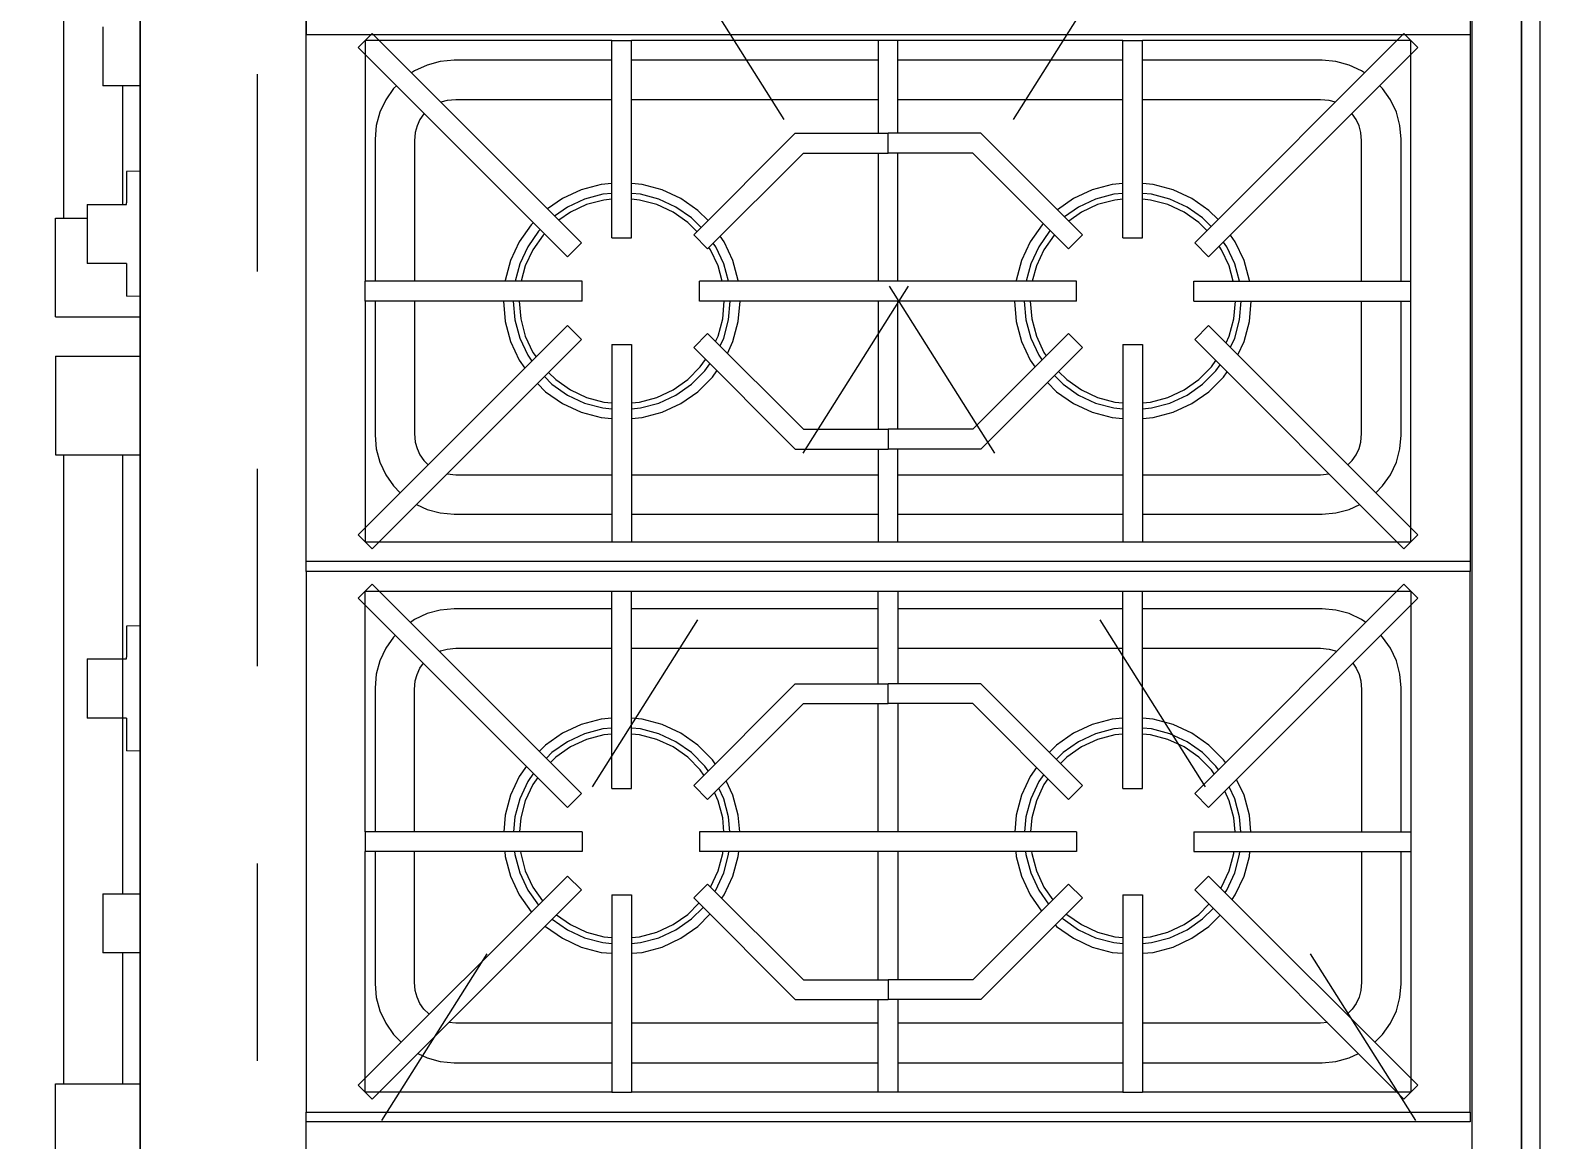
# Model space of a CAD drawing. Header units: metres. Extents: x 8 to 2416, y -346 to 476.
# Drawn here: x 45.786 to 46.552, y 34.894 to 35.456 of the extents above; entities that cross this region are included whole.
import ezdxf

# ---------------------------------------------------------------- set-up
doc = ezdxf.new("R2010")
doc.units = ezdxf.units.M
doc.linetypes.add('0', pattern=[0])
doc.linetypes.add('DASHED', pattern=[0.75, 0.5, -0.25])
doc.layers.get('0').update_dxf_attribs({"color": 250, "linetype": '0', "lineweight": 20})
for name, color, linetype, lineweight in [('A-WALL', 250, 'Continuous', 20), ('baños', 140, 'Continuous', 0), ('MOBILIARIOS', 252, 'Continuous', 0), ('PROYECCION', 9, 'DASHED', 0), ('textos', 7, 'Continuous', 0)]:
    doc.layers.add(name, color=color, linetype=linetype, lineweight=lineweight)
doc.styles.get("Standard").update_dxf_attribs({"font": 'arial.ttf', "height": 0.1875})

# ---------------------------------------------------------------- blocks, each defined once
blk = doc.blocks.new('PL BASE 1N NASAS 09')
at = {"layer": 'A-WALL'}
blk.add_line((-103.83107, -51.13972), (-103.83107, -54.91972), dxfattribs=at)
at = {"layer": 'textos', "insert": (-105.59766, -53.68391, -0.22445), "char_height": 0.195, "width": 3.4048765, "attachment_point": 7}
blk.add_mtext('{\\Fromans|c0; BACK\\PKITCHEN}', dxfattribs=at)
blk = doc.blocks.new('A$C3ed47c56')
at = {"layer": 'MOBILIARIOS'}
for p, q in [((0.043, 0.05092), (0.043, 0.98092)), ((0.043, 0.98092), (0.043, 0.05092)), ((0.127, 0.98092), (0.127, 0.93092)), ((0.718, 0.98092), (0.718, 0.05092)), ((0.743, 0.98092), (0.743, 0.05092)), ((0.743, 0.05092), (0.743, 0.98092)), ((0, 0.96162), (0, 0.91162)), ((0.717, 0.93092), (0.127, 0.93092)), ((0.127, 0.93092), (0.127, 0.92592)), ((0.127, 0.92592), (0.717, 0.92592)), ((0.127, 0.65192), (0.127, 0.92592)), ((0.717, 0.92592), (0.717, 0.93092)), ((0.717, 0.92592), (0.717, 0.65192)), ((0.15346, 0.91238), (0.16053, 0.91945)), ((0.2666, 0.81339), (0.16053, 0.91945)), ((0.5774, 0.81339), (0.68346, 0.91945)), ((0.69053, 0.91238), (0.68346, 0.91945)), ((0, 0.91162), (0.00029, 0.91162)), ((0.00029, 0.91162), (0.00115, 0.91162)), ((0.00115, 0.91162), (0.00254, 0.91162)), ((0.00254, 0.91162), (0.00444, 0.91162)), ((0.004, 0.59292), (0.004, 0.91162)), ((0.00444, 0.91162), (0.00679, 0.91162)), ((0.00679, 0.91162), (0.0095, 0.91162)), ((0.0095, 0.91162), (0.0125, 0.91162)), ((0.0125, 0.91162), (0.0157, 0.91162)), ((0.0157, 0.91162), (0.019, 0.91162)), ((0.019, 0.91162), (0.043, 0.91162)), ((0.034, 0.84527), (0.034, 0.91162)), ((0.25953, 0.80632), (0.15346, 0.91238)), ((0.157, 0.91592), (0.157, 0.79392)), ((0.282, 0.91592), (0.157, 0.91592)), ((0.282, 0.91592), (0.292, 0.91592)), ((0.282, 0.81592), (0.282, 0.91592)), ((0.292, 0.81592), (0.292, 0.91592)), ((0.541, 0.91592), (0.292, 0.91592)), ((0.417, 0.91592), (0.417, 0.86892)), ((0.427, 0.86892), (0.427, 0.91592)), ((0.541, 0.91592), (0.551, 0.91592)), ((0.541, 0.81592), (0.541, 0.91592)), ((0.551, 0.81592), (0.551, 0.91592)), ((0.687, 0.91592), (0.551, 0.91592)), ((0.58447, 0.80632), (0.69053, 0.91238)), ((0.687, 0.79392), (0.687, 0.91592)), ((0.18366, 0.89633), (0.18832, 0.89851)), ((0.18832, 0.89851), (0.19505, 0.90031)), ((0.19505, 0.90031), (0.202, 0.90092)), ((0.202, 0.90092), (0.282, 0.90092)), ((0.292, 0.90092), (0.417, 0.90092)), ((0.427, 0.90092), (0.541, 0.90092)), ((0.551, 0.90092), (0.642, 0.90092)), ((0.642, 0.90092), (0.64895, 0.90031)), ((0.64895, 0.90031), (0.65568, 0.89851)), ((0.65568, 0.89851), (0.66034, 0.89633)), ((0.17136, 0.88663), (0.17529, 0.89056)), ((0.66871, 0.89056), (0.67264, 0.88663)), ((0.16441, 0.8746), (0.16736, 0.88092)), ((0.16736, 0.88092), (0.17136, 0.88663)), ((0.20287, 0.88092), (0.19938, 0.88061)), ((0.282, 0.88092), (0.20287, 0.88092)), ((0.417, 0.88092), (0.292, 0.88092)), ((0.541, 0.88092), (0.427, 0.88092)), ((0.64113, 0.88092), (0.551, 0.88092)), ((0.64462, 0.88061), (0.64113, 0.88092)), ((0.67264, 0.88663), (0.67664, 0.88092)), ((0.67664, 0.88092), (0.67959, 0.8746)), ((0.16261, 0.86786), (0.16441, 0.8746)), ((0.18674, 0.87373), (0.18474, 0.87088)), ((0.18919, 0.87618), (0.18674, 0.87373)), ((0.18947, 0.87638), (0.18919, 0.87618)), ((0.65481, 0.87618), (0.65453, 0.87638)), ((0.65726, 0.87373), (0.65481, 0.87618)), ((0.65925, 0.87088), (0.65726, 0.87373)), ((0.67959, 0.8746), (0.68139, 0.86786)), ((0.162, 0.86092), (0.16261, 0.86786)), ((0.18328, 0.86773), (0.18238, 0.86438)), ((0.18474, 0.87088), (0.18328, 0.86773)), ((0.32346, 0.81745), (0.37493, 0.86892)), ((0.37493, 0.86892), (0.422, 0.86892)), ((0.422, 0.85892), (0.422, 0.86892)), ((0.46907, 0.86892), (0.422, 0.86892)), ((0.52053, 0.81745), (0.46907, 0.86892)), ((0.66072, 0.86773), (0.65925, 0.87088)), ((0.66162, 0.86438), (0.66072, 0.86773)), ((0.68139, 0.86786), (0.682, 0.86092)), ((0.162, 0.79392), (0.162, 0.86092)), ((0.18238, 0.86438), (0.182, 0.86005)), ((0.182, 0.86005), (0.182, 0.79392)), ((0.33053, 0.81038), (0.37907, 0.85892)), ((0.37907, 0.85892), (0.422, 0.85892)), ((0.417, 0.85892), (0.417, 0.79392)), ((0.46493, 0.85892), (0.422, 0.85892)), ((0.427, 0.79392), (0.427, 0.85892)), ((0.51346, 0.81038), (0.46493, 0.85892)), ((0.662, 0.86005), (0.66162, 0.86438)), ((0.662, 0.79392), (0.662, 0.86005)), ((0.682, 0.86092), (0.682, 0.79392)), ((0.024, 0.84087), (0.024, 0.84527)), ((0.043, 0.84527), (0.024, 0.84527)), ((0.257, 0.83788), (0.26648, 0.8423)), ((0.26648, 0.8423), (0.27658, 0.84501)), ((0.27658, 0.84501), (0.282, 0.84548)), ((0.292, 0.84548), (0.29742, 0.84501)), ((0.29742, 0.84501), (0.30752, 0.8423)), ((0.30752, 0.8423), (0.317, 0.83788)), ((0.516, 0.83788), (0.52548, 0.8423)), ((0.52548, 0.8423), (0.53558, 0.84501)), ((0.53558, 0.84501), (0.541, 0.84548)), ((0.551, 0.84548), (0.55642, 0.84501)), ((0.55642, 0.84501), (0.56652, 0.8423)), ((0.56652, 0.8423), (0.576, 0.83788)), ((0.024, 0.83565), (0.024, 0.84087)), ((0.024, 0.83027), (0.024, 0.83565)), ((0.24843, 0.83188), (0.257, 0.83788)), ((0.2595, 0.83355), (0.26819, 0.8376)), ((0.261, 0.83095), (0.26921, 0.83478)), ((0.26819, 0.8376), (0.27745, 0.84008)), ((0.26921, 0.83478), (0.27797, 0.83713)), ((0.27745, 0.84008), (0.282, 0.84048)), ((0.27797, 0.83713), (0.282, 0.83748)), ((0.292, 0.84048), (0.29655, 0.84008)), ((0.292, 0.83748), (0.29603, 0.83713)), ((0.29603, 0.83713), (0.30478, 0.83478)), ((0.29655, 0.84008), (0.30581, 0.8376)), ((0.30478, 0.83478), (0.313, 0.83095)), ((0.30581, 0.8376), (0.3145, 0.83355)), ((0.317, 0.83788), (0.32557, 0.83188)), ((0.50743, 0.83188), (0.516, 0.83788)), ((0.5185, 0.83355), (0.52719, 0.8376)), ((0.52, 0.83095), (0.52821, 0.83478)), ((0.52719, 0.8376), (0.53645, 0.84008)), ((0.52821, 0.83478), (0.53697, 0.83713)), ((0.53645, 0.84008), (0.541, 0.84048)), ((0.53697, 0.83713), (0.541, 0.83748)), ((0.551, 0.84048), (0.55555, 0.84008)), ((0.551, 0.83748), (0.55503, 0.83713)), ((0.55503, 0.83713), (0.56378, 0.83478)), ((0.55555, 0.84008), (0.56481, 0.8376)), ((0.56378, 0.83478), (0.572, 0.83095)), ((0.56481, 0.8376), (0.5735, 0.83355)), ((0.576, 0.83788), (0.58457, 0.83188)), ((0.024, 0.82488), (0.024, 0.83027)), ((0.24827, 0.83172), (0.24843, 0.83188)), ((0.25182, 0.82817), (0.2595, 0.83355)), ((0.25396, 0.82603), (0.261, 0.83095)), ((0.313, 0.83095), (0.32042, 0.82575)), ((0.3145, 0.83355), (0.32235, 0.82805)), ((0.32235, 0.82805), (0.32821, 0.8222)), ((0.32557, 0.83188), (0.33173, 0.82572)), ((0.50677, 0.83122), (0.50743, 0.83188)), ((0.51029, 0.8277), (0.51065, 0.82805)), ((0.51065, 0.82805), (0.5185, 0.83355)), ((0.51257, 0.82575), (0.52, 0.83095)), ((0.572, 0.83095), (0.57942, 0.82575)), ((0.5735, 0.83355), (0.58135, 0.82805)), ((0.58135, 0.82805), (0.58671, 0.8227)), ((0.58457, 0.83188), (0.59023, 0.82622)), ((0.024, 0.81966), (0.024, 0.82488)), ((0.024, 0.81527), (0.024, 0.81966)), ((0.23504, 0.81592), (0.24104, 0.82449)), ((0.23937, 0.81342), (0.24475, 0.8211)), ((0.24104, 0.82449), (0.2412, 0.82465)), ((0.24197, 0.81192), (0.24689, 0.81895)), ((0.32042, 0.82575), (0.32609, 0.82008)), ((0.49404, 0.81592), (0.49976, 0.82409)), ((0.49837, 0.81342), (0.50333, 0.82051)), ((0.51241, 0.82558), (0.51257, 0.82575)), ((0.57942, 0.82575), (0.58459, 0.82058)), ((0.024, 0.81527), (0.043, 0.81527)), ((0.034, 0.72627), (0.034, 0.81527)), ((0.23062, 0.80644), (0.23504, 0.81592)), ((0.23532, 0.80473), (0.23937, 0.81342)), ((0.23814, 0.8037), (0.24197, 0.81192)), ((0.25953, 0.80632), (0.2666, 0.81339)), ((0.282, 0.81592), (0.292, 0.81592)), ((0.33053, 0.81038), (0.32346, 0.81745)), ((0.33204, 0.81189), (0.33586, 0.8037)), ((0.33419, 0.81404), (0.33463, 0.81342)), ((0.33463, 0.81342), (0.33868, 0.80473)), ((0.33777, 0.81762), (0.33896, 0.81592)), ((0.33896, 0.81592), (0.34338, 0.80644)), ((0.48962, 0.80644), (0.49404, 0.81592)), ((0.49432, 0.80473), (0.49837, 0.81342)), ((0.49714, 0.8037), (0.50097, 0.81192)), ((0.50097, 0.81192), (0.50548, 0.81837)), ((0.51346, 0.81038), (0.52053, 0.81745)), ((0.541, 0.81592), (0.551, 0.81592)), ((0.58447, 0.80632), (0.5774, 0.81339)), ((0.59064, 0.81248), (0.59103, 0.81192)), ((0.59103, 0.81192), (0.59486, 0.8037)), ((0.59278, 0.81463), (0.59363, 0.81342)), ((0.59363, 0.81342), (0.59768, 0.80473)), ((0.59636, 0.81821), (0.59796, 0.81592)), ((0.59796, 0.81592), (0.60238, 0.80644)), ((0.22791, 0.79634), (0.23062, 0.80644)), ((0.23283, 0.79547), (0.23532, 0.80473)), ((0.23579, 0.79495), (0.23814, 0.8037)), ((0.33586, 0.8037), (0.33821, 0.79495)), ((0.33868, 0.80473), (0.34116, 0.79547)), ((0.34338, 0.80644), (0.34609, 0.79634)), ((0.48691, 0.79634), (0.48962, 0.80644)), ((0.49183, 0.79547), (0.49432, 0.80473)), ((0.49479, 0.79495), (0.49714, 0.8037)), ((0.59486, 0.8037), (0.59721, 0.79495)), ((0.59768, 0.80473), (0.60016, 0.79547)), ((0.60238, 0.80644), (0.60509, 0.79634)), ((0.2277, 0.79392), (0.22791, 0.79634)), ((0.34609, 0.79634), (0.3463, 0.79392)), ((0.4867, 0.79392), (0.48691, 0.79634)), ((0.60509, 0.79634), (0.6053, 0.79392)), ((0.157, 0.78392), (0.157, 0.79392)), ((0.267, 0.79392), (0.157, 0.79392)), ((0.2327, 0.79392), (0.23283, 0.79547)), ((0.2357, 0.79392), (0.23579, 0.79495)), ((0.267, 0.78392), (0.267, 0.79392)), ((0.3265, 0.78392), (0.3265, 0.79392)), ((0.417, 0.79392), (0.3265, 0.79392)), ((0.33821, 0.79495), (0.3383, 0.79392)), ((0.34116, 0.79547), (0.3413, 0.79392)), ((0.427, 0.79392), (0.417, 0.79392)), ((0.5175, 0.79392), (0.427, 0.79392)), ((0.4917, 0.79392), (0.49183, 0.79547)), ((0.4947, 0.79392), (0.49479, 0.79495)), ((0.5175, 0.78392), (0.5175, 0.79392)), ((0.577, 0.78392), (0.577, 0.79392)), ((0.577, 0.79392), (0.687, 0.79392)), ((0.59721, 0.79495), (0.5973, 0.79392)), ((0.60016, 0.79547), (0.6003, 0.79392)), ((0.687, 0.78392), (0.687, 0.79392)), ((0.267, 0.78392), (0.157, 0.78392)), ((0.157, 0.78392), (0.157, 0.66192)), ((0.162, 0.71092), (0.162, 0.78392)), ((0.182, 0.78392), (0.182, 0.71179)), ((0.22791, 0.7755), (0.22717, 0.78392)), ((0.23283, 0.77637), (0.23217, 0.78392)), ((0.23579, 0.77689), (0.23517, 0.78392)), ((0.417, 0.78392), (0.3265, 0.78392)), ((0.33882, 0.78392), (0.33821, 0.77689)), ((0.34182, 0.78392), (0.34116, 0.77637)), ((0.34682, 0.78392), (0.34609, 0.7755)), ((0.427, 0.78392), (0.417, 0.78392)), ((0.417, 0.78392), (0.417, 0.71892)), ((0.5175, 0.78392), (0.427, 0.78392)), ((0.427, 0.71892), (0.427, 0.78392)), ((0.48691, 0.7755), (0.48617, 0.78392)), ((0.49183, 0.77637), (0.49117, 0.78392)), ((0.49479, 0.77689), (0.49417, 0.78392)), ((0.577, 0.78392), (0.687, 0.78392)), ((0.59782, 0.78392), (0.59721, 0.77689)), ((0.60082, 0.78392), (0.60016, 0.77637)), ((0.60582, 0.78392), (0.60509, 0.7755)), ((0.662, 0.71179), (0.662, 0.78392)), ((0.682, 0.78392), (0.682, 0.71092)), ((0.687, 0.66192), (0.687, 0.78392)), ((0.23062, 0.7654), (0.22791, 0.7755)), ((0.23532, 0.76711), (0.23283, 0.77637)), ((0.23814, 0.76813), (0.23579, 0.77689)), ((0.33821, 0.77689), (0.33586, 0.76813)), ((0.34116, 0.77637), (0.33868, 0.76711)), ((0.34609, 0.7755), (0.34338, 0.7654)), ((0.48962, 0.7654), (0.48691, 0.7755)), ((0.49432, 0.76711), (0.49183, 0.77637)), ((0.49714, 0.76813), (0.49479, 0.77689)), ((0.59721, 0.77689), (0.59486, 0.76813)), ((0.60016, 0.77637), (0.59768, 0.76711)), ((0.60509, 0.7755), (0.60238, 0.7654)), ((0.25953, 0.77152), (0.15346, 0.66545)), ((0.23504, 0.75592), (0.23062, 0.7654)), ((0.23937, 0.75842), (0.23532, 0.76711)), ((0.24197, 0.75992), (0.23814, 0.76813)), ((0.25953, 0.77152), (0.2666, 0.76445)), ((0.33053, 0.76745), (0.32346, 0.76038)), ((0.33053, 0.76745), (0.37907, 0.71892)), ((0.33586, 0.76813), (0.33395, 0.76404)), ((0.33868, 0.76711), (0.3362, 0.76179)), ((0.34338, 0.7654), (0.33995, 0.75804)), ((0.51346, 0.76745), (0.46493, 0.71892)), ((0.49404, 0.75592), (0.48962, 0.7654)), ((0.49837, 0.75842), (0.49432, 0.76711)), ((0.50097, 0.75992), (0.49714, 0.76813)), ((0.51346, 0.76745), (0.52053, 0.76038)), ((0.58447, 0.77152), (0.5774, 0.76445)), ((0.58447, 0.77152), (0.69053, 0.66545)), ((0.59486, 0.76813), (0.59263, 0.76335)), ((0.59768, 0.76711), (0.59488, 0.76111)), ((0.60238, 0.7654), (0.59863, 0.75736)), ((0.2666, 0.76445), (0.16053, 0.65838)), ((0.24228, 0.75427), (0.23937, 0.75842)), ((0.24442, 0.75641), (0.24197, 0.75992)), ((0.282, 0.76192), (0.292, 0.76192)), ((0.282, 0.76192), (0.282, 0.66192)), ((0.292, 0.76192), (0.292, 0.66192)), ((0.32346, 0.76038), (0.37493, 0.70892)), ((0.52053, 0.76038), (0.46907, 0.70892)), ((0.50086, 0.75485), (0.49837, 0.75842)), ((0.50301, 0.757), (0.50097, 0.75992)), ((0.541, 0.76192), (0.551, 0.76192)), ((0.541, 0.76192), (0.541, 0.66192)), ((0.551, 0.76192), (0.551, 0.66192)), ((0.5774, 0.76445), (0.68346, 0.65838)), ((0.2387, 0.75069), (0.23504, 0.75592)), ((0.32683, 0.75249), (0.32042, 0.74608)), ((0.32913, 0.75057), (0.32235, 0.74379)), ((0.32869, 0.75515), (0.32683, 0.75249)), ((0.33084, 0.75301), (0.32913, 0.75057)), ((0.49729, 0.75128), (0.49404, 0.75592)), ((0.58583, 0.75249), (0.57942, 0.74608)), ((0.58813, 0.75057), (0.58135, 0.74379)), ((0.58728, 0.75456), (0.58583, 0.75249)), ((0.58943, 0.75242), (0.58813, 0.75057)), ((0.034, 0.59292), (0.034, 0.74692)), ((0.043, 0.74304), (0.036, 0.74284)), ((0.036, 0.74236), (0.036, 0.74284)), ((0.036, 0.74093), (0.036, 0.74236)), ((0.24843, 0.73996), (0.24527, 0.74312)), ((0.25165, 0.74379), (0.24879, 0.74664)), ((0.25357, 0.74608), (0.25091, 0.74875)), ((0.2595, 0.73829), (0.25165, 0.74379)), ((0.261, 0.74089), (0.25357, 0.74608)), ((0.32042, 0.74608), (0.313, 0.74089)), ((0.32235, 0.74379), (0.3145, 0.73829)), ((0.33296, 0.74735), (0.32557, 0.73996)), ((0.33442, 0.74943), (0.33296, 0.74735)), ((0.50743, 0.73996), (0.50377, 0.74362)), ((0.51065, 0.74379), (0.50729, 0.74714)), ((0.51257, 0.74608), (0.50941, 0.74925)), ((0.5185, 0.73829), (0.51065, 0.74379)), ((0.52, 0.74089), (0.51257, 0.74608)), ((0.57942, 0.74608), (0.572, 0.74089)), ((0.58135, 0.74379), (0.5735, 0.73829)), ((0.59196, 0.74735), (0.58457, 0.73996)), ((0.59301, 0.74884), (0.59196, 0.74735)), ((0.036, 0.73861), (0.036, 0.74093)), ((0.036, 0.73545), (0.036, 0.73861)), ((0.036, 0.73156), (0.036, 0.73545)), ((0.257, 0.73396), (0.24843, 0.73996)), ((0.26819, 0.73424), (0.2595, 0.73829)), ((0.26921, 0.73705), (0.261, 0.74089)), ((0.27797, 0.73471), (0.26921, 0.73705)), ((0.282, 0.73436), (0.27797, 0.73471)), ((0.29603, 0.73471), (0.292, 0.73436)), ((0.30478, 0.73705), (0.29603, 0.73471)), ((0.313, 0.74089), (0.30478, 0.73705)), ((0.3145, 0.73829), (0.30581, 0.73424)), ((0.32557, 0.73996), (0.317, 0.73396)), ((0.516, 0.73396), (0.50743, 0.73996)), ((0.52719, 0.73424), (0.5185, 0.73829)), ((0.52821, 0.73705), (0.52, 0.74089)), ((0.53697, 0.73471), (0.52821, 0.73705)), ((0.541, 0.73436), (0.53697, 0.73471)), ((0.55503, 0.73471), (0.551, 0.73436)), ((0.56378, 0.73705), (0.55503, 0.73471)), ((0.572, 0.74089), (0.56378, 0.73705)), ((0.5735, 0.73829), (0.56481, 0.73424)), ((0.58457, 0.73996), (0.576, 0.73396)), ((0.036, 0.72705), (0.036, 0.73156)), ((0.036, 0.72627), (0.036, 0.72705)), ((0.26648, 0.72954), (0.257, 0.73396)), ((0.27658, 0.72683), (0.26648, 0.72954)), ((0.27745, 0.73175), (0.26819, 0.73424)), ((0.282, 0.73136), (0.27745, 0.73175)), ((0.29655, 0.73175), (0.292, 0.73136)), ((0.30581, 0.73424), (0.29655, 0.73175)), ((0.30752, 0.72954), (0.29742, 0.72683)), ((0.317, 0.73396), (0.30752, 0.72954)), ((0.52548, 0.72954), (0.516, 0.73396)), ((0.53558, 0.72683), (0.52548, 0.72954)), ((0.53645, 0.73175), (0.52719, 0.73424)), ((0.541, 0.73136), (0.53645, 0.73175)), ((0.55555, 0.73175), (0.551, 0.73136)), ((0.56481, 0.73424), (0.55555, 0.73175)), ((0.56652, 0.72954), (0.55642, 0.72683)), ((0.576, 0.73396), (0.56652, 0.72954)), ((0.016, 0.72187), (0.016, 0.72627)), ((0.036, 0.72627), (0.016, 0.72627)), ((0.016, 0.71665), (0.016, 0.72187)), ((0.282, 0.72636), (0.27658, 0.72683)), ((0.29742, 0.72683), (0.292, 0.72636)), ((0.541, 0.72636), (0.53558, 0.72683)), ((0.55642, 0.72683), (0.551, 0.72636)), ((0.016, 0.71127), (0.016, 0.71665)), ((0.182, 0.71179), (0.18238, 0.70746)), ((0.37907, 0.71892), (0.422, 0.71892)), ((0.46493, 0.71892), (0.422, 0.71892)), ((0.422, 0.71892), (0.422, 0.70892)), ((0.66162, 0.70746), (0.662, 0.71179)), ((0.016, 0.70588), (0.016, 0.71127)), ((0.016, 0.70066), (0.016, 0.70588)), ((0.16261, 0.70397), (0.162, 0.71092)), ((0.16441, 0.69724), (0.16261, 0.70397)), ((0.18238, 0.70746), (0.18328, 0.7041)), ((0.18328, 0.7041), (0.18474, 0.70096)), ((0.37493, 0.70892), (0.422, 0.70892)), ((0.417, 0.70892), (0.417, 0.66192)), ((0.46907, 0.70892), (0.422, 0.70892)), ((0.427, 0.66192), (0.427, 0.70892)), ((0.65925, 0.70096), (0.66072, 0.7041)), ((0.66072, 0.7041), (0.66162, 0.70746)), ((0.68139, 0.70397), (0.67959, 0.69724)), ((0.682, 0.71092), (0.68139, 0.70397)), ((0.016, 0.69627), (0.016, 0.70066)), ((0.016, 0.69627), (0.036, 0.69627)), ((0.036, 0.69627), (0.036, 0.69548)), ((0.16736, 0.69092), (0.16441, 0.69724)), ((0.18474, 0.70096), (0.18648, 0.69847)), ((0.65752, 0.69847), (0.65925, 0.70096)), ((0.67959, 0.69724), (0.67664, 0.69092)), ((0.036, 0.69097), (0.036, 0.69548)), ((0.036, 0.68708), (0.036, 0.69097)), ((0.17136, 0.68521), (0.16736, 0.69092)), ((0.19461, 0.69246), (0.19519, 0.6922)), ((0.19519, 0.6922), (0.19854, 0.6913)), ((0.19854, 0.6913), (0.20287, 0.69092)), ((0.20287, 0.69092), (0.282, 0.69092)), ((0.292, 0.69092), (0.417, 0.69092)), ((0.427, 0.69092), (0.541, 0.69092)), ((0.551, 0.69092), (0.64113, 0.69092)), ((0.64113, 0.69092), (0.64546, 0.6913)), ((0.64546, 0.6913), (0.64881, 0.6922)), ((0.64881, 0.6922), (0.64938, 0.69246)), ((0.67664, 0.69092), (0.67264, 0.68521)), ((0.036, 0.68392), (0.036, 0.68708)), ((0.036, 0.6816), (0.036, 0.68392)), ((0.036, 0.68017), (0.036, 0.6816)), ((0.17229, 0.68428), (0.17136, 0.68521)), ((0.67264, 0.68521), (0.67171, 0.68428)), ((0.036, 0.67969), (0.036, 0.68017)), ((0.043, 0.67949), (0.036, 0.67969)), ((0.182, 0.67628), (0.1799, 0.67775)), ((0.18832, 0.67333), (0.182, 0.67628)), ((0.19505, 0.67153), (0.18832, 0.67333)), ((0.65568, 0.67333), (0.64895, 0.67153)), ((0.662, 0.67628), (0.65568, 0.67333)), ((0.6641, 0.67775), (0.662, 0.67628)), ((0.202, 0.67092), (0.19505, 0.67153)), ((0.282, 0.67092), (0.202, 0.67092)), ((0.417, 0.67092), (0.292, 0.67092)), ((0.541, 0.67092), (0.427, 0.67092)), ((0.642, 0.67092), (0.551, 0.67092)), ((0.64895, 0.67153), (0.642, 0.67092)), ((0.15346, 0.66545), (0.16053, 0.65838)), ((0.157, 0.66192), (0.282, 0.66192)), ((0.282, 0.66192), (0.292, 0.66192)), ((0.292, 0.66192), (0.541, 0.66192)), ((0.541, 0.66192), (0.551, 0.66192)), ((0.551, 0.66192), (0.687, 0.66192)), ((0.69053, 0.66545), (0.68346, 0.65838)), ((0.717, 0.65192), (0.127, 0.65192)), ((0.127, 0.65192), (0.127, 0.64692)), ((0.717, 0.64692), (0.717, 0.65192)), ((0.717, 0.64692), (0.127, 0.64692)), ((0.127, 0.64692), (0.127, 0.37292)), ((0.717, 0.37292), (0.717, 0.64692)), ((0.15346, 0.63338), (0.16053, 0.64045)), ((0.157, 0.51492), (0.157, 0.63692)), ((0.157, 0.63692), (0.282, 0.63692)), ((0.2666, 0.53439), (0.16053, 0.64045)), ((0.282, 0.63692), (0.292, 0.63692)), ((0.282, 0.53692), (0.282, 0.63692)), ((0.292, 0.53692), (0.292, 0.63692)), ((0.292, 0.63692), (0.541, 0.63692)), ((0.417, 0.58992), (0.417, 0.63692)), ((0.427, 0.63692), (0.427, 0.58992)), ((0.541, 0.63692), (0.551, 0.63692)), ((0.541, 0.53692), (0.541, 0.63692)), ((0.551, 0.53692), (0.551, 0.63692)), ((0.551, 0.63692), (0.687, 0.63692)), ((0.5774, 0.53439), (0.68346, 0.64045)), ((0.69053, 0.63338), (0.68346, 0.64045)), ((0.687, 0.63692), (0.687, 0.51492)), ((0.25953, 0.52732), (0.15346, 0.63338)), ((0.58447, 0.52732), (0.69053, 0.63338)), ((0.18297, 0.61801), (0.18832, 0.62051)), ((0.18832, 0.62051), (0.19505, 0.62231)), ((0.19505, 0.62231), (0.202, 0.62292)), ((0.202, 0.62292), (0.282, 0.62292)), ((0.292, 0.62292), (0.417, 0.62292)), ((0.427, 0.62292), (0.541, 0.62292)), ((0.551, 0.62292), (0.642, 0.62292)), ((0.642, 0.62292), (0.64895, 0.62231)), ((0.64895, 0.62231), (0.65568, 0.62051)), ((0.65568, 0.62051), (0.66102, 0.61801)), ((0.16736, 0.60292), (0.17136, 0.60863)), ((0.17136, 0.60863), (0.17479, 0.61206)), ((0.66921, 0.61206), (0.67264, 0.60863)), ((0.67264, 0.60863), (0.67664, 0.60292)), ((0.16441, 0.5966), (0.16736, 0.60292)), ((0.18674, 0.59573), (0.18893, 0.59792)), ((0.19847, 0.60252), (0.19854, 0.60254)), ((0.19854, 0.60254), (0.20287, 0.60292)), ((0.20287, 0.60292), (0.282, 0.60292)), ((0.292, 0.60292), (0.417, 0.60292)), ((0.427, 0.60292), (0.541, 0.60292)), ((0.551, 0.60292), (0.64113, 0.60292)), ((0.64113, 0.60292), (0.64546, 0.60254)), ((0.64546, 0.60254), (0.64553, 0.60252)), ((0.65507, 0.59792), (0.65726, 0.59573)), ((0.67664, 0.60292), (0.67959, 0.5966)), ((0, 0.59292), (0.00029, 0.59292)), ((0, 0.54292), (0, 0.59292)), ((0.00029, 0.59292), (0.00115, 0.59292)), ((0.00115, 0.59292), (0.00254, 0.59292)), ((0.00254, 0.59292), (0.00444, 0.59292)), ((0.00444, 0.59292), (0.00679, 0.59292)), ((0.00679, 0.59292), (0.0095, 0.59292)), ((0.0095, 0.59292), (0.0125, 0.59292)), ((0.0125, 0.59292), (0.0157, 0.59292)), ((0.0157, 0.59292), (0.019, 0.59292)), ((0.019, 0.59292), (0.043, 0.59292)), ((0.162, 0.58292), (0.16261, 0.58986)), ((0.16261, 0.58986), (0.16441, 0.5966)), ((0.18238, 0.58638), (0.18328, 0.58973)), ((0.18328, 0.58973), (0.18474, 0.59288)), ((0.18474, 0.59288), (0.18674, 0.59573)), ((0.32346, 0.53845), (0.37493, 0.58992)), ((0.37493, 0.58992), (0.422, 0.58992)), ((0.422, 0.57992), (0.422, 0.58992)), ((0.46907, 0.58992), (0.422, 0.58992)), ((0.52053, 0.53845), (0.46907, 0.58992)), ((0.65726, 0.59573), (0.65925, 0.59288)), ((0.65925, 0.59288), (0.66072, 0.58973)), ((0.66072, 0.58973), (0.66162, 0.58638)), ((0.67959, 0.5966), (0.68139, 0.58986)), ((0.68139, 0.58986), (0.682, 0.58292)), ((0.162, 0.51492), (0.162, 0.58292)), ((0.182, 0.58205), (0.18238, 0.58638)), ((0.182, 0.51492), (0.182, 0.58205)), ((0.66162, 0.58638), (0.662, 0.58205)), ((0.662, 0.58205), (0.662, 0.51492)), ((0.682, 0.58292), (0.682, 0.51492)), ((0.26648, 0.5713), (0.27658, 0.57401)), ((0.27658, 0.57401), (0.282, 0.57448)), ((0.292, 0.57448), (0.29742, 0.57401)), ((0.29742, 0.57401), (0.30752, 0.5713)), ((0.33053, 0.53138), (0.37907, 0.57992)), ((0.37907, 0.57992), (0.422, 0.57992)), ((0.417, 0.51492), (0.417, 0.57992)), ((0.46493, 0.57992), (0.422, 0.57992)), ((0.427, 0.57992), (0.427, 0.51492)), ((0.51346, 0.53138), (0.46493, 0.57992)), ((0.52548, 0.5713), (0.53558, 0.57401)), ((0.53558, 0.57401), (0.541, 0.57448)), ((0.551, 0.57448), (0.55642, 0.57401)), ((0.55642, 0.57401), (0.56652, 0.5713)), ((0.24843, 0.56088), (0.257, 0.56688)), ((0.257, 0.56688), (0.26648, 0.5713)), ((0.2595, 0.56255), (0.26819, 0.5666)), ((0.26819, 0.5666), (0.27745, 0.56908)), ((0.27745, 0.56908), (0.282, 0.56948)), ((0.27797, 0.56613), (0.282, 0.56648)), ((0.292, 0.56948), (0.29655, 0.56908)), ((0.292, 0.56648), (0.29603, 0.56613)), ((0.29655, 0.56908), (0.30581, 0.5666)), ((0.30581, 0.5666), (0.3145, 0.56255)), ((0.30752, 0.5713), (0.317, 0.56688)), ((0.317, 0.56688), (0.32557, 0.56088)), ((0.50743, 0.56088), (0.516, 0.56688)), ((0.516, 0.56688), (0.52548, 0.5713)), ((0.5185, 0.56255), (0.52719, 0.5666)), ((0.52719, 0.5666), (0.53645, 0.56908)), ((0.53645, 0.56908), (0.541, 0.56948)), ((0.53697, 0.56613), (0.541, 0.56648)), ((0.551, 0.56948), (0.55555, 0.56908)), ((0.551, 0.56648), (0.55503, 0.56613)), ((0.55555, 0.56908), (0.56481, 0.5666)), ((0.56481, 0.5666), (0.5735, 0.56255)), ((0.56652, 0.5713), (0.576, 0.56688)), ((0.576, 0.56688), (0.58457, 0.56088)), ((0.24427, 0.55672), (0.24843, 0.56088)), ((0.25165, 0.55705), (0.2595, 0.56255)), ((0.25357, 0.55475), (0.261, 0.55995)), ((0.261, 0.55995), (0.26921, 0.56378)), ((0.26921, 0.56378), (0.27797, 0.56613)), ((0.29603, 0.56613), (0.30478, 0.56378)), ((0.30478, 0.56378), (0.313, 0.55995)), ((0.313, 0.55995), (0.32042, 0.55475)), ((0.3145, 0.56255), (0.32235, 0.55705)), ((0.32557, 0.56088), (0.33296, 0.55349)), ((0.50277, 0.55622), (0.50743, 0.56088)), ((0.51065, 0.55705), (0.5185, 0.56255)), ((0.51257, 0.55475), (0.52, 0.55995)), ((0.52, 0.55995), (0.52821, 0.56378)), ((0.52821, 0.56378), (0.53697, 0.56613)), ((0.55503, 0.56613), (0.56378, 0.56378)), ((0.56378, 0.56378), (0.572, 0.55995)), ((0.572, 0.55995), (0.57942, 0.55475)), ((0.5735, 0.56255), (0.58135, 0.55705)), ((0.58457, 0.56088), (0.59196, 0.55349)), ((0.24779, 0.5532), (0.25165, 0.55705)), ((0.24991, 0.55108), (0.25357, 0.55475)), ((0.32042, 0.55475), (0.32683, 0.54834)), ((0.32235, 0.55705), (0.32913, 0.55027)), ((0.33296, 0.55349), (0.33524, 0.55023)), ((0.50629, 0.5527), (0.51065, 0.55705)), ((0.50841, 0.55058), (0.51257, 0.55475)), ((0.57942, 0.55475), (0.58583, 0.54834)), ((0.58135, 0.55705), (0.58813, 0.55027)), ((0.59196, 0.55349), (0.59383, 0.55082)), ((0.23062, 0.53544), (0.23504, 0.54492)), ((0.23504, 0.54492), (0.23788, 0.54897)), ((0.23937, 0.54242), (0.24145, 0.5454)), ((0.24197, 0.54092), (0.2436, 0.54325)), ((0.32683, 0.54834), (0.32952, 0.54451)), ((0.32913, 0.55027), (0.33166, 0.54666)), ((0.48962, 0.53544), (0.49404, 0.54492)), ((0.49404, 0.54492), (0.49646, 0.54838)), ((0.49837, 0.54242), (0.50004, 0.54481)), ((0.58583, 0.54834), (0.58811, 0.5451)), ((0.58813, 0.55027), (0.59025, 0.54724)), ((0, 0.54292), (0.00029, 0.54292)), ((0.00029, 0.54292), (0.00115, 0.54292)), ((0.00115, 0.54292), (0.00254, 0.54292)), ((0.00254, 0.54292), (0.00444, 0.54292)), ((0.00444, 0.54292), (0.00679, 0.54292)), ((0.00679, 0.54292), (0.0095, 0.54292)), ((0.0095, 0.54292), (0.0125, 0.54292)), ((0.0125, 0.54292), (0.0157, 0.54292)), ((0.0157, 0.54292), (0.019, 0.54292)), ((0.019, 0.54292), (0.043, 0.54292)), ((0.23532, 0.53373), (0.23937, 0.54242)), ((0.23814, 0.5327), (0.24197, 0.54092)), ((0.282, 0.53692), (0.292, 0.53692)), ((0.33053, 0.53138), (0.32346, 0.53845)), ((0.33684, 0.53769), (0.33868, 0.53373)), ((0.34059, 0.54143), (0.34338, 0.53544)), ((0.49432, 0.53373), (0.49837, 0.54242)), ((0.49714, 0.5327), (0.50097, 0.54092)), ((0.50097, 0.54092), (0.50219, 0.54266)), ((0.51346, 0.53138), (0.52053, 0.53845)), ((0.541, 0.53692), (0.551, 0.53692)), ((0.59327, 0.53612), (0.59486, 0.5327)), ((0.59552, 0.53837), (0.59768, 0.53373)), ((0.59927, 0.54212), (0.60238, 0.53544)), ((0.22791, 0.52534), (0.23062, 0.53544)), ((0.23283, 0.52447), (0.23532, 0.53373)), ((0.23579, 0.52395), (0.23814, 0.5327)), ((0.25953, 0.52732), (0.2666, 0.53439)), ((0.33459, 0.53544), (0.33586, 0.5327)), ((0.33586, 0.5327), (0.33821, 0.52395)), ((0.33868, 0.53373), (0.34116, 0.52447)), ((0.34338, 0.53544), (0.34609, 0.52534)), ((0.48691, 0.52534), (0.48962, 0.53544)), ((0.49183, 0.52447), (0.49432, 0.53373)), ((0.49479, 0.52395), (0.49714, 0.5327)), ((0.58447, 0.52732), (0.5774, 0.53439)), ((0.59486, 0.5327), (0.59721, 0.52395)), ((0.59768, 0.53373), (0.60016, 0.52447)), ((0.60238, 0.53544), (0.60509, 0.52534)), ((0, 0.52292), (0.00029, 0.52292)), ((0, 0.52292), (0, 0.47292)), ((0.00029, 0.52292), (0.00115, 0.52292)), ((0.00115, 0.52292), (0.00254, 0.52292)), ((0.00254, 0.52292), (0.00444, 0.52292)), ((0.00444, 0.52292), (0.00679, 0.52292)), ((0.00679, 0.52292), (0.0095, 0.52292)), ((0.0095, 0.52292), (0.0125, 0.52292)), ((0.0125, 0.52292), (0.0157, 0.52292)), ((0.0157, 0.52292), (0.019, 0.52292)), ((0.019, 0.52292), (0.043, 0.52292)), ((0.227, 0.51492), (0.22791, 0.52534)), ((0.232, 0.51492), (0.23283, 0.52447)), ((0.235, 0.51492), (0.23579, 0.52395)), ((0.33821, 0.52395), (0.339, 0.51492)), ((0.34116, 0.52447), (0.342, 0.51492)), ((0.34609, 0.52534), (0.347, 0.51492)), ((0.486, 0.51492), (0.48691, 0.52534)), ((0.491, 0.51492), (0.49183, 0.52447)), ((0.494, 0.51492), (0.49479, 0.52395)), ((0.59721, 0.52395), (0.598, 0.51492)), ((0.60016, 0.52447), (0.601, 0.51492)), ((0.60509, 0.52534), (0.606, 0.51492)), ((0.043, 0.51269), (0.036, 0.51249)), ((0.157, 0.51492), (0.157, 0.50492)), ((0.267, 0.51492), (0.157, 0.51492)), ((0.267, 0.51492), (0.267, 0.50492)), ((0.3265, 0.51492), (0.3265, 0.50492)), ((0.417, 0.51492), (0.3265, 0.51492)), ((0.427, 0.51492), (0.417, 0.51492)), ((0.5175, 0.51492), (0.427, 0.51492)), ((0.5175, 0.51492), (0.5175, 0.50492)), ((0.577, 0.51492), (0.577, 0.50492)), ((0.577, 0.51492), (0.687, 0.51492)), ((0.687, 0.51492), (0.687, 0.50492)), ((0.036, 0.51201), (0.036, 0.51249)), ((0.036, 0.51059), (0.036, 0.51201)), ((0.036, 0.50826), (0.036, 0.51059)), ((0.036, 0.5051), (0.036, 0.50826)), ((0.036, 0.50121), (0.036, 0.5051)), ((0.036, 0.4967), (0.036, 0.50121)), ((0.267, 0.50492), (0.157, 0.50492)), ((0.157, 0.38292), (0.157, 0.50492)), ((0.162, 0.43292), (0.162, 0.50492)), ((0.182, 0.43379), (0.182, 0.50492)), ((0.22791, 0.5045), (0.22787, 0.50492)), ((0.23062, 0.4944), (0.22791, 0.5045)), ((0.23532, 0.49611), (0.23296, 0.50492)), ((0.23814, 0.49713), (0.23605, 0.50492)), ((0.417, 0.50492), (0.3265, 0.50492)), ((0.33795, 0.50492), (0.33586, 0.49713)), ((0.34104, 0.50492), (0.33868, 0.49611)), ((0.34609, 0.5045), (0.34338, 0.4944)), ((0.34612, 0.50492), (0.34609, 0.5045)), ((0.427, 0.50492), (0.417, 0.50492)), ((0.417, 0.43992), (0.417, 0.50492)), ((0.5175, 0.50492), (0.427, 0.50492)), ((0.427, 0.50492), (0.427, 0.43992)), ((0.48691, 0.5045), (0.48687, 0.50492)), ((0.48962, 0.4944), (0.48691, 0.5045)), ((0.49432, 0.49611), (0.49196, 0.50492)), ((0.49714, 0.49713), (0.49505, 0.50492)), ((0.577, 0.50492), (0.687, 0.50492)), ((0.59695, 0.50492), (0.59486, 0.49713)), ((0.60004, 0.50492), (0.59768, 0.49611)), ((0.60509, 0.5045), (0.60238, 0.4944)), ((0.60512, 0.50492), (0.60509, 0.5045)), ((0.662, 0.50492), (0.662, 0.43379)), ((0.682, 0.50492), (0.682, 0.43292)), ((0.687, 0.50492), (0.687, 0.38292)), ((0.016, 0.49152), (0.016, 0.49592)), ((0.036, 0.49592), (0.016, 0.49592)), ((0.016, 0.4863), (0.016, 0.49152)), ((0.036, 0.49592), (0.036, 0.4967)), ((0.25953, 0.49252), (0.15346, 0.38645)), ((0.23504, 0.48492), (0.23062, 0.4944)), ((0.23937, 0.48742), (0.23532, 0.49611)), ((0.24197, 0.48892), (0.23814, 0.49713)), ((0.25953, 0.49252), (0.2666, 0.48545)), ((0.33586, 0.49713), (0.33203, 0.48892)), ((0.33868, 0.49611), (0.33463, 0.48742)), ((0.34338, 0.4944), (0.33896, 0.48492)), ((0.49404, 0.48492), (0.48962, 0.4944)), ((0.49837, 0.48742), (0.49432, 0.49611)), ((0.50097, 0.48892), (0.49714, 0.49713)), ((0.58447, 0.49252), (0.5774, 0.48545)), ((0.58447, 0.49252), (0.69053, 0.38645)), ((0.59486, 0.49713), (0.59103, 0.48892)), ((0.59768, 0.49611), (0.59363, 0.48742)), ((0.60238, 0.4944), (0.59796, 0.48492)), ((0.016, 0.48092), (0.016, 0.4863)), ((0.2666, 0.48545), (0.16053, 0.37938)), ((0.24104, 0.47635), (0.23504, 0.48492)), ((0.24487, 0.47957), (0.23937, 0.48742)), ((0.24717, 0.48149), (0.24197, 0.48892)), ((0.282, 0.48292), (0.292, 0.48292)), ((0.282, 0.48292), (0.282, 0.38292)), ((0.292, 0.48292), (0.292, 0.38292)), ((0.33053, 0.48845), (0.32346, 0.48138)), ((0.33053, 0.48845), (0.37907, 0.43992)), ((0.33203, 0.48892), (0.33122, 0.48776)), ((0.33463, 0.48742), (0.33337, 0.48562)), ((0.33896, 0.48492), (0.33695, 0.48204)), ((0.51346, 0.48845), (0.46493, 0.43992)), ((0.50004, 0.47635), (0.49404, 0.48492)), ((0.50387, 0.47957), (0.49837, 0.48742)), ((0.50617, 0.48149), (0.50097, 0.48892)), ((0.51346, 0.48845), (0.52053, 0.48138)), ((0.541, 0.48292), (0.551, 0.48292)), ((0.541, 0.48292), (0.541, 0.38292)), ((0.551, 0.48292), (0.551, 0.38292)), ((0.5774, 0.48545), (0.68346, 0.37938)), ((0.59103, 0.48892), (0.58981, 0.48718)), ((0.59363, 0.48742), (0.59196, 0.48503)), ((0.59796, 0.48492), (0.59553, 0.48145)), ((0.016, 0.47554), (0.016, 0.48092)), ((0.016, 0.47032), (0.016, 0.47554)), ((0.2422, 0.47519), (0.24104, 0.47635)), ((0.24572, 0.47871), (0.24487, 0.47957)), ((0.24783, 0.48082), (0.24717, 0.48149)), ((0.32042, 0.47508), (0.313, 0.46989)), ((0.32509, 0.47975), (0.32042, 0.47508)), ((0.32721, 0.47764), (0.32235, 0.47279)), ((0.32346, 0.48138), (0.37493, 0.42992)), ((0.52053, 0.48138), (0.46907, 0.42992)), ((0.5007, 0.47569), (0.50004, 0.47635)), ((0.50422, 0.47921), (0.50387, 0.47957)), ((0.50633, 0.48132), (0.50617, 0.48149)), ((0.52, 0.46989), (0.51355, 0.4744)), ((0.57942, 0.47508), (0.572, 0.46989)), ((0.58359, 0.47925), (0.57942, 0.47508)), ((0.58571, 0.47714), (0.58135, 0.47279)), ((0, 0.47292), (0.00029, 0.47292)), ((0.00029, 0.47292), (0.00115, 0.47292)), ((0.00115, 0.47292), (0.00254, 0.47292)), ((0.00254, 0.47292), (0.00444, 0.47292)), ((0.004, 0.11092), (0.004, 0.47292)), ((0.00444, 0.47292), (0.00679, 0.47292)), ((0.00679, 0.47292), (0.0095, 0.47292)), ((0.0095, 0.47292), (0.0125, 0.47292)), ((0.0125, 0.47292), (0.0157, 0.47292)), ((0.0157, 0.47292), (0.016, 0.47292)), ((0.016, 0.46592), (0.016, 0.47032)), ((0.257, 0.46296), (0.24942, 0.46827)), ((0.2595, 0.46729), (0.25299, 0.47184)), ((0.261, 0.46989), (0.25514, 0.47399)), ((0.26819, 0.46324), (0.2595, 0.46729)), ((0.26921, 0.46605), (0.261, 0.46989)), ((0.313, 0.46989), (0.30478, 0.46605)), ((0.3145, 0.46729), (0.30581, 0.46324)), ((0.32235, 0.47279), (0.3145, 0.46729)), ((0.32557, 0.46896), (0.317, 0.46296)), ((0.33073, 0.47412), (0.32557, 0.46896)), ((0.516, 0.46296), (0.50783, 0.46868)), ((0.5185, 0.46729), (0.51141, 0.47225)), ((0.52719, 0.46324), (0.5185, 0.46729)), ((0.52821, 0.46605), (0.52, 0.46989)), ((0.572, 0.46989), (0.56378, 0.46605)), ((0.5735, 0.46729), (0.56481, 0.46324)), ((0.58135, 0.47279), (0.5735, 0.46729)), ((0.58457, 0.46896), (0.576, 0.46296)), ((0.58923, 0.47362), (0.58457, 0.46896)), ((0.016, 0.46592), (0.036, 0.46592)), ((0.034, 0.40592), (0.034, 0.46592)), ((0.036, 0.46592), (0.036, 0.46513)), ((0.036, 0.46063), (0.036, 0.46513)), ((0.036, 0.45673), (0.036, 0.46063)), ((0.26648, 0.45854), (0.257, 0.46296)), ((0.27745, 0.46075), (0.26819, 0.46324)), ((0.27797, 0.46371), (0.26921, 0.46605)), ((0.282, 0.46036), (0.27745, 0.46075)), ((0.282, 0.46336), (0.27797, 0.46371)), ((0.29603, 0.46371), (0.292, 0.46336)), ((0.29655, 0.46075), (0.292, 0.46036)), ((0.30478, 0.46605), (0.29603, 0.46371)), ((0.30581, 0.46324), (0.29655, 0.46075)), ((0.317, 0.46296), (0.30752, 0.45854)), ((0.52548, 0.45854), (0.516, 0.46296)), ((0.53645, 0.46075), (0.52719, 0.46324)), ((0.53697, 0.46371), (0.52821, 0.46605)), ((0.541, 0.46036), (0.53645, 0.46075)), ((0.541, 0.46336), (0.53697, 0.46371)), ((0.55503, 0.46371), (0.551, 0.46336)), ((0.55555, 0.46075), (0.551, 0.46036)), ((0.56378, 0.46605), (0.55503, 0.46371)), ((0.56481, 0.46324), (0.55555, 0.46075)), ((0.576, 0.46296), (0.56652, 0.45854)), ((0.036, 0.45358), (0.036, 0.45673)), ((0.036, 0.45125), (0.036, 0.45358)), ((0.27658, 0.45583), (0.26648, 0.45854)), ((0.282, 0.45536), (0.27658, 0.45583)), ((0.29742, 0.45583), (0.292, 0.45536)), ((0.30752, 0.45854), (0.29742, 0.45583)), ((0.53558, 0.45583), (0.52548, 0.45854)), ((0.541, 0.45536), (0.53558, 0.45583)), ((0.55642, 0.45583), (0.551, 0.45536)), ((0.56652, 0.45854), (0.55642, 0.45583)), ((0.036, 0.44983), (0.036, 0.45125)), ((0.036, 0.44935), (0.036, 0.44983)), ((0.043, 0.44915), (0.036, 0.44935)), ((0.37907, 0.43992), (0.422, 0.43992)), ((0.422, 0.43992), (0.422, 0.42992)), ((0.46493, 0.43992), (0.422, 0.43992)), ((0.16261, 0.42597), (0.162, 0.43292)), ((0.18238, 0.42946), (0.182, 0.43379)), ((0.18328, 0.4261), (0.18238, 0.42946)), ((0.37493, 0.42992), (0.422, 0.42992)), ((0.417, 0.38292), (0.417, 0.42992)), ((0.46907, 0.42992), (0.422, 0.42992)), ((0.427, 0.42992), (0.427, 0.38292)), ((0.66162, 0.42946), (0.66072, 0.4261)), ((0.662, 0.43379), (0.66162, 0.42946)), ((0.682, 0.43292), (0.68139, 0.42597)), ((0.16441, 0.41924), (0.16261, 0.42597)), ((0.18474, 0.42296), (0.18328, 0.4261)), ((0.18674, 0.42011), (0.18474, 0.42296)), ((0.65925, 0.42296), (0.65726, 0.42011)), ((0.66072, 0.4261), (0.65925, 0.42296)), ((0.68139, 0.42597), (0.67959, 0.41924)), ((0.16736, 0.41292), (0.16441, 0.41924)), ((0.18693, 0.41992), (0.18674, 0.42011)), ((0.19854, 0.4133), (0.19531, 0.41416)), ((0.20287, 0.41292), (0.19854, 0.4133)), ((0.64546, 0.4133), (0.64113, 0.41292)), ((0.64868, 0.41416), (0.64546, 0.4133)), ((0.65726, 0.42011), (0.65707, 0.41992)), ((0.67959, 0.41924), (0.67664, 0.41292)), ((0.024, 0.40152), (0.024, 0.40592)), ((0.043, 0.40592), (0.024, 0.40592)), ((0.17136, 0.40721), (0.16736, 0.41292)), ((0.17279, 0.40578), (0.17136, 0.40721)), ((0.282, 0.41292), (0.20287, 0.41292)), ((0.417, 0.41292), (0.292, 0.41292)), ((0.541, 0.41292), (0.427, 0.41292)), ((0.64113, 0.41292), (0.551, 0.41292)), ((0.67264, 0.40721), (0.67121, 0.40578)), ((0.67664, 0.41292), (0.67264, 0.40721)), ((0.024, 0.3963), (0.024, 0.40152)), ((0.182, 0.39828), (0.18049, 0.39934)), ((0.18832, 0.39533), (0.182, 0.39828)), ((0.662, 0.39828), (0.65568, 0.39533)), ((0.66351, 0.39934), (0.662, 0.39828)), ((0.024, 0.39092), (0.024, 0.3963)), ((0.024, 0.38554), (0.024, 0.39092)), ((0.19505, 0.39353), (0.18832, 0.39533)), ((0.202, 0.39292), (0.19505, 0.39353)), ((0.282, 0.39292), (0.202, 0.39292)), ((0.417, 0.39292), (0.292, 0.39292)), ((0.541, 0.39292), (0.427, 0.39292)), ((0.642, 0.39292), (0.551, 0.39292)), ((0.64895, 0.39353), (0.642, 0.39292)), ((0.65568, 0.39533), (0.64895, 0.39353)), ((0.024, 0.38032), (0.024, 0.38554)), ((0.15346, 0.38645), (0.16053, 0.37938)), ((0.282, 0.38292), (0.157, 0.38292)), ((0.282, 0.38292), (0.292, 0.38292)), ((0.541, 0.38292), (0.292, 0.38292)), ((0.541, 0.38292), (0.551, 0.38292)), ((0.687, 0.38292), (0.551, 0.38292)), ((0.69053, 0.38645), (0.68346, 0.37938)), ((0.717, 0.37292), (0.717, 0.38492)), ((0.717, 0.37992), (0.717, 0.38492)), ((0.024, 0.37592), (0.024, 0.38032)), ((0.717, 0.37992), (0.127, 0.37992)), ((0.127, 0.37992), (0.127, 0.10592)), ((0.127, 0.37292), (0.127, 0.37992)), ((0.717, 0.10592), (0.717, 0.37992))]:
    blk.add_line(p, q, dxfattribs=at)
at = {"layer": 'PROYECCION', "color": 252, "linetype": 'DASHED', "ltscale": 0.1}
for p, q in [((0.1023, 0), (0.1023, 1.03)), ((0.1023, 0), (0.7523, 1.03)), ((0.7523, 0), (0.1023, 1.03))]:
    blk.add_line(p, q, dxfattribs=at)
blk = doc.blocks.new('PL MUEBLES 1N NASAS 09')
at = {"layer": 'baños'}
blk.add_blockref('PL BASE 1N NASAS 09', (162.26154, 88.20329), dxfattribs=at)
at = {"layer": 'MOBILIARIOS', "xscale": -1, "rotation": 180}
blk.add_blockref('A$C3ed47c56', (57.67817, 35.83358), dxfattribs=at)

msp = doc.modelspace()

# ---------------------------------------------------------------- block references
msp.add_blockref('PL MUEBLES 1N NASAS 09', (-11.87892, 0))

doc.saveas('drawing.dxf')
